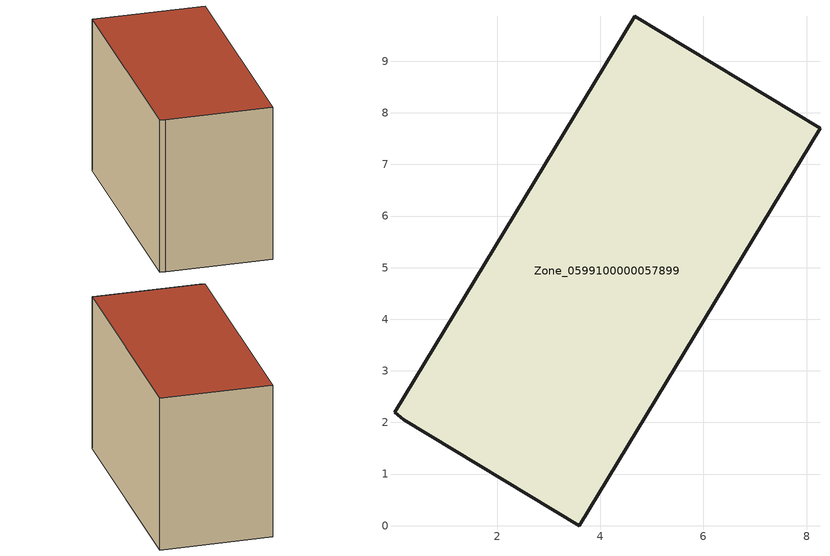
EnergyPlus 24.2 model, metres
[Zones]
Zone_0599100000057899
 floor ground (C_G): 3.59,0 0.2,2.05 0.01,2.19 4.67,9.87 8.26,7.7 z0
 wall outside (C_F): 3.59,0 8.26,7.7 4.67,9.87 0.01,2.19 0.2,2.05 3.59,0 z0:5.97
 roof outside (C_R): 0.2,2.05 3.59,0 8.26,7.7 4.67,9.87 0.01,2.19 z5.97
[BUILDING]
Pand.0599100000057899: North Axis=0; Terrain=City; Loads Convergence Tolerance Value=0.04; Temperature Convergence Tolerance Value=0.4; Solar Distribution=FullExterior; Maximum Number of Warmup Days=25; Minimum Number of Warmup Days=1
[Site:Location]
Rotterdam.The.Hague.AP_ZH_NLD Design_Conditions: Latitude=51.96; Longitude=4.45; Time Zone=1; Elevation=-4.5
[SITE:GROUNDTEMPERATURE:BUILDINGSURFACE]
18, 18, 18, 18, 18, 18, 18, 18, 18, 18, 18, 18
[MATERIAL] Thermal Absorptance=0.9; Solar Absorptance=0.7; Visible Absorptance=0.7
Name | Roughness | Thickness | Conductivity | Density | Specific Heat
G.TI.1946-1964 | MediumSmooth | 0.15 | 1 | 540 | 1210
F.TI.1946-1964 | Rough | 0.3 | 0.857143 | 1920 | 840
R.TI.1946-1964 | MediumRough | 0.2 | 0.277778 | 1500 | 1000
[CONSTRUCTION]
C_G: G.TI.1946-1964
C_F: F.TI.1946-1964
C_R: R.TI.1946-1964
[ZONE]
Zone_0599100000057899: Type=1; Multiplier=1; Ceiling Height=Autocalculate; Volume=Autocalculate; Floor Area=autocalculate; Part of Total Floor Area=Yes
[ZONEINFILTRATION:DESIGNFLOWRATE]
Infil_Zone_0599100000057899: Zone or ZoneList or Space or SpaceList=Zone_0599100000057899; Schedule=AlwaysOn; Design Flow Rate Calculation Method=Flow/Area; Flow Rate per Floor Area=0.003; Constant Term Coefficient=1; Temperature Term Coefficient=0; Velocity Term Coefficient=0; Velocity Squared Term Coefficient=0
[HVACTEMPLATE:ZONE:IDEALLOADSAIRSYSTEM]
Zone_0599100000057899: Maximum Heating Supply Air Temperature=50; Minimum Cooling Supply Air Temperature=13; Maximum Heating Supply Air Humidity Ratio=0.0156; Minimum Cooling Supply Air Humidity Ratio=0.0077; Heating Limit=NoLimit; Cooling Limit=NoLimit; Dehumidification Control Type=ConstantSensibleHeatRatio; Cooling Sensible Heat Ratio=0.7; Dehumidification Setpoint=60; Humidification Control Type=None; Humidification Setpoint=30; Outdoor Air Method=None; Outdoor Air Flow Rate per Person=0.00944; Outdoor Air Flow Rate per Zone Floor Area=0; Outdoor Air Flow Rate per Zone=0; Demand Controlled Ventilation Type=None; Outdoor Air Economizer Type=NoEconomizer; Heat Recovery Type=None; Sensible Heat Recovery Effectiveness=0.7; Latent Heat Recovery Effectiveness=0.65
[ZONECONTROL:THERMOSTAT]
ThermostatControl_Zone_0599100000057899: Zone or ZoneList=Zone_0599100000057899; Control Type Schedule=DualSetpointControlType; Control 1=Thermostat_Zone_0599100000057899; Temperature Difference Between Cutout And Setpoint=0
[THERMOSTATSETPOINT:DUALSETPOINT]
Thermostat_Zone_0599100000057899: Heating Setpoint Temperature Schedule=HeatingSetpoint_Zone_0599100000057899; Cooling Setpoint Temperature Schedule=CoolingSetpoint_Zone_0599100000057899
[SCHEDULE:COMPACT]
HeatingSetpoint_Zone_0599100000057899: Through: 12/31, For: AllDays, Until: 24:00, 21
CoolingSetpoint_Zone_0599100000057899: Through: 12/31, For: AllDays, Until: 24:00, 24
DualSetpointControlType: Through: 12/31, For: AllDays, Until: 24:00, 4
AlwaysOn: Through: 12/31, For: AllDays, Until: 24:00, 1
